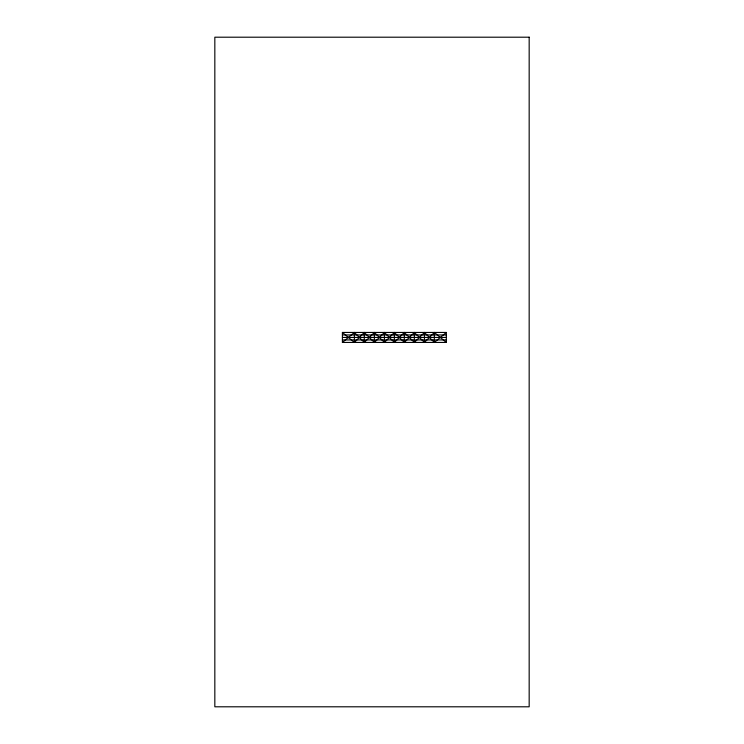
<?xml version="1.0" encoding="UTF-8"?>
<svg xmlns="http://www.w3.org/2000/svg" width="744" height="744" viewBox="0 0 744 744"><rect width="100%" height="100%" fill="white"/><g stroke="black" fill="none" stroke-linecap="round" stroke-linejoin="round"><path stroke-width="1.12" d="M342.407 332.447L354.395 342.435L364.29 332.447L374.381 342.435L384.425 332.447L394.367 342.435L404.317 332.447L414.352 342.435L424.452 332.447L434.347 342.435L446.335 332.447L446.335 342.435L342.407 342.435L342.407 332.447L446.335 332.447M342.407 342.435L354.395 332.447L364.29 342.435L374.381 332.447L384.425 342.435L394.367 332.447L404.317 342.435L414.352 332.447L424.452 342.435L434.347 332.447L446.335 342.435M342.407 334.949L446.335 334.949M342.407 337.441L446.335 337.441M342.407 339.943L446.335 339.943M434.347 332.447L434.347 342.435M424.452 332.447L424.452 342.435M414.352 332.447L414.352 342.435M404.317 332.447L404.317 342.435M394.367 332.447L394.367 342.435M384.425 332.447L384.425 342.435M374.381 332.447L374.381 342.435M364.29 332.447L364.29 342.435M354.395 332.447L354.395 342.435M529.17 37.2L214.83 37.2L214.83 706.8L529.17 706.8L529.17 37.2"/></g></svg>
